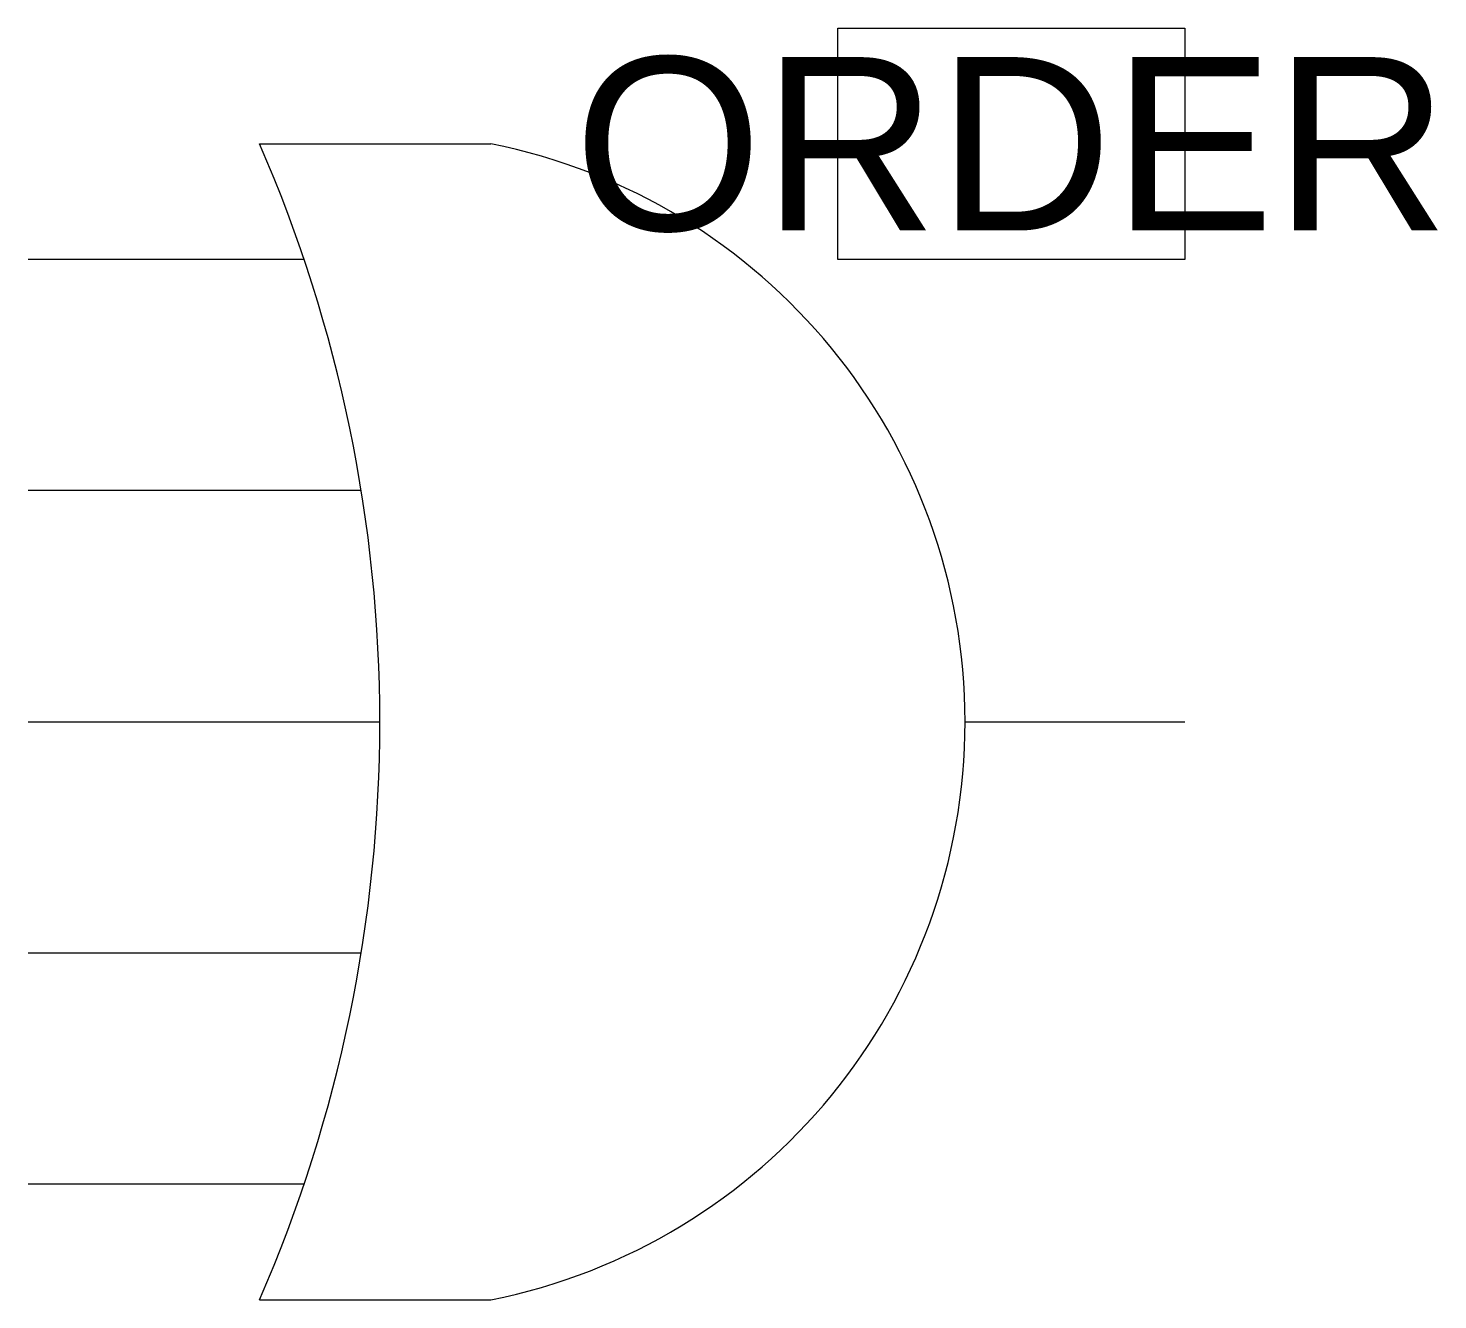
# Model space of a CAD drawing. Header units: inches. Extents: x 0 to 1.22, y -0.9 to 0.2.
import ezdxf
from ezdxf.enums import TextEntityAlignment as Align

# ---------------------------------------------------------------- set-up
doc = ezdxf.new("R2010")
doc.units = ezdxf.units.IN
doc.header["$MEASUREMENT"] = 0
doc.styles.get("Standard").update_dxf_attribs({"font": 'arial.ttf'})

msp = doc.modelspace()

# ---------------------------------------------------------------- linework, layer by layer
for p, q in [((0.2, 0.1), (0.4, 0.1)), ((0.2385, 0), (0, 0)), ((0.2879, -0.2), (0, -0.2)), ((0, -0.4), (0.304, -0.4)), ((0.8099, -0.4), (1, -0.4)), ((0.2879, -0.6), (0, -0.6)), ((0.2385, -0.8), (0, -0.8)), ((0.2, -0.9), (0.4, -0.9))]:
    msp.add_line(p, q)
msp.add_lwpolyline([(0.7, 0.2), (1, 0.2), (1, 0), (0.7, 0)], close=True)
for centre, radius, start, end in [((-0.95, -0.4), 1.254, 336.5014, 23.4986), ((0.3, -0.4), 0.5099, 281.3099, 78.6901)]:
    msp.add_arc(centre, radius, start, end)

# ---------------------------------------------------------------- texts
msp.add_attdef('ORDER', text='##', height=0.15).set_placement((0.85, 0.1), align=Align.MIDDLE_CENTER)

doc.saveas('drawing.dxf')
